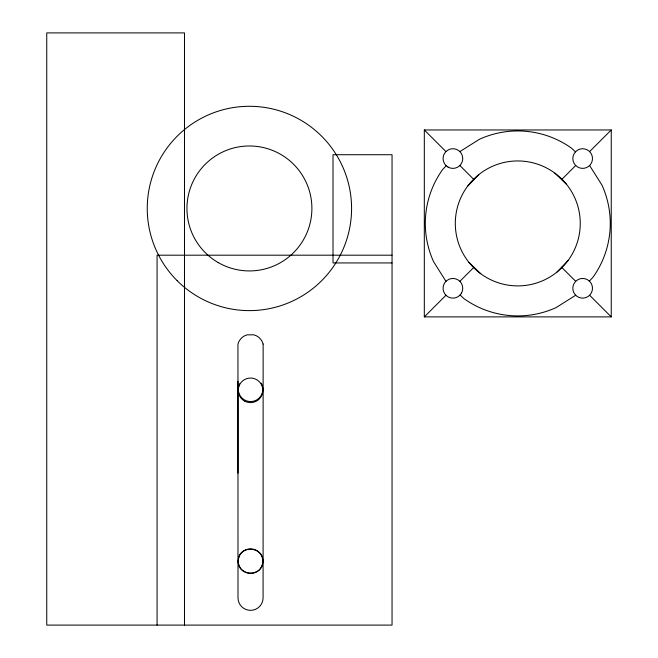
<?xml version="1.0" encoding="UTF-8"?>
<svg xmlns="http://www.w3.org/2000/svg" width="658" height="658" viewBox="0 0 658 658"><rect width="100%" height="100%" fill="white"/><g stroke="black" fill="none" stroke-linecap="round" stroke-linejoin="round"><path stroke-width="0.99" d="M237.957 381.327L237.974 473.168M446.231 165.717L442.513 169.706A92.482 92.482 0 0 0 433.622 261.752L445.96 281.336M589.338 281.131L593.055 277.141A92.482 92.482 0 0 0 601.947 185.095L589.609 165.512M467.484 186.379L478.785 174.617M556.783 272.231L568.084 260.469M424.32 316.885L611.249 316.885L611.249 129.963L424.32 129.963L424.32 316.885L445.96 295.253M459.868 281.336L473.982 267.23M561.587 179.618L575.701 165.512M589.609 151.595L611.249 129.963M459.868 151.595L479.452 139.266A92.482 92.482 0 0 1 571.506 148.149L575.487 151.866M575.701 295.253L556.117 307.582A92.482 92.482 0 0 1 464.063 298.699L460.082 294.981M392.045 255.189L157.081 255.189L157.081 625.1M392.045 262.937L333.014 262.937L333.014 154.72L392.045 154.72L392.045 625.1L46.751 625.1L46.751 32.9L184.487 32.9L184.487 625.1M554.834 173.12L566.587 184.429M468.981 262.419L480.735 273.728A62.469 62.469 0 0 0 579.871 230.358A62.469 62.469 0 0 0 492.743 166.186A62.469 62.469 0 0 0 480.735 273.728M424.32 129.963L445.96 151.595M459.868 165.512L473.982 179.618M561.587 267.23L575.701 281.336M589.609 295.253L611.249 316.885M239.553 383.82A12.296 12.296 0 0 0 238.706 386.082L238.286 389.265A12.296 12.296 0 0 0 262.46 392.448L262.879 389.265A12.296 12.296 0 0 0 262.641 386.863M261.234 383.12A12.296 12.296 0 0 1 262.229 385.317M263.134 344.044L263.085 597.801A12.543 12.543 0 0 1 250.542 610.344A12.543 12.543 0 0 1 237.999 597.801L237.949 344.044A13.037 13.037 0 0 1 247.169 334.832L253.914 334.832A13.037 13.037 0 0 1 263.134 344.044M238.319 560.254C236.386 575.972 262.377 577.88 262.764 562.047C264.697 546.329 238.706 544.421 238.319 560.254M461.431 293.213L459.868 295.253A9.837 9.837 0 0 1 443.665 291.659A9.837 9.837 0 0 1 453.773 278.499A9.837 9.837 0 0 1 461.431 293.213M575.701 151.595L574.138 153.635A9.837 9.837 0 0 0 581.795 168.349A9.837 9.837 0 0 0 591.904 155.189A9.837 9.837 0 0 0 575.701 151.595M447.991 167.074L445.96 165.512A9.837 9.837 0 0 1 449.546 149.308A9.837 9.837 0 0 1 462.714 159.409A9.837 9.837 0 0 1 447.991 167.074M589.609 281.336L587.578 279.773A9.837 9.837 0 0 0 572.855 287.439A9.837 9.837 0 0 0 586.023 297.539A9.837 9.837 0 0 0 589.609 281.336M218.185 262.558A62.469 62.469 0 0 0 311.892 208.454A62.469 62.469 0 0 0 218.185 154.35A62.469 62.469 0 0 0 218.185 262.558M177.175 280.695A102.163 102.163 0 0 0 348.098 234.898A102.163 102.163 0 0 0 222.98 109.771A102.163 102.163 0 0 0 177.175 280.695M244.389 400.977A12.296 12.296 0 0 0 262.838 390.334A12.296 12.296 0 0 0 244.389 379.682A12.296 12.296 0 0 0 244.389 400.977M243.624 571.325A12.296 12.296 0 0 0 262.805 562.055A12.296 12.296 0 0 0 245.195 550.08A12.296 12.296 0 0 0 243.624 571.325"/></g></svg>
